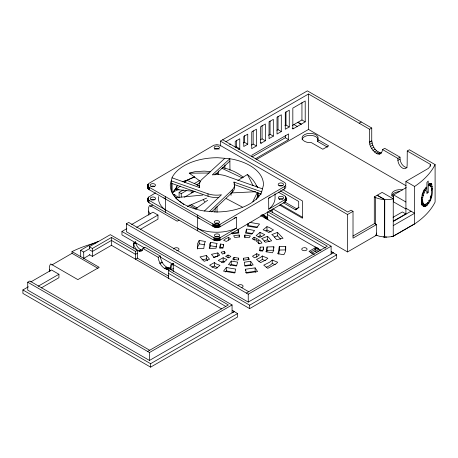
<?xml version="1.0" encoding="UTF-8"?>
<svg xmlns="http://www.w3.org/2000/svg" width="458" height="458" viewBox="0 0 458 458"><rect width="100%" height="100%" fill="white"/><g stroke="black" fill="none" stroke-linecap="round" stroke-linejoin="round"><path stroke-width="0.69" d="M28.385 286.782L22.9 289.954L22.9 293.395L150.619 367.133L237.61 316.988L237.61 313.547L232.332 310.49L234.198 311.629L232.063 312.797L232.069 304.948L170.473 269.39L168.607 270.466L168.613 278.315M168.607 270.466L228.342 304.942L149.674 350.261L29.804 281.006L27.738 282.202L27.732 290.114L149.474 360.44L234.198 311.629M30.823 281.916L51.525 269.985L58.927 274.262L58.927 277.72L41.272 287.899M51.886 264.976L72.02 253.337L72.02 251.608A101.281 58.424 0 0 1 93.066 243.57M168.641 276.174L137.389 258.135L137.389 250.291L135.522 251.368L111.449 237.467L92.373 248.471L92.373 256.348L89.384 254.619M111.449 237.467L111.449 245.316L92.373 256.348M135.522 251.368L135.522 259.217L137.389 258.135M149.474 360.44L149.48 352.528L232.069 304.948M150.619 367.133L150.619 363.692L237.61 313.547M251.929 156.533L251.929 155.113L288.592 133.942L288.592 139.627L255.593 158.68M251.459 145.054L253.165 144.07L253.165 130.793M256.446 145.959L256.446 129.19L251.745 131.904L251.745 148.673L256.446 145.959L253.165 144.07M260.367 139.856L262.073 138.866L262.073 125.589M265.348 140.755L265.348 123.986L260.648 126.7L260.648 143.469L265.348 140.755L262.073 138.866M268.336 135.247L270.048 134.263L270.048 120.986M273.323 136.152L273.323 119.383L269.052 121.851L269.052 138.619L273.323 136.152L270.048 134.263M252.318 156.791L285.317 137.738L285.317 135.608M327.459 147.167L317.709 141.539L317.709 139.535A8.055 4.649 0 0 0 312.138 133.478A8.055 4.649 0 0 0 302.177 137.211A8.055 4.649 0 0 0 309.488 142.615L311.28 142.564L322.838 149.234L328.672 145.862L317.709 139.535M272.853 208.837L347.536 251.94L376.155 235.418L376.579 233.082M376.528 235.372L376.579 224.529L374.73 223.464L352.992 236.013M369.606 142.083L371.741 140.846L371.741 128.022L369.606 129.259L369.606 142.083C368.69 148.049 380.65 160.97 382.562 149.56L397.876 158.405L397.905 160.369A6.544 3.778 60 0 0 402.759 168.235A6.544 3.778 60 0 0 407.145 165.155L407.259 150.997L409.395 149.766L435.1 164.605A100.646 58.109 0 0 1 414.599 186.469L414.599 223.928L393.239 236.259A17.576 10.15 0 0 1 384.966 237.015L384.617 236.992L384.617 199.579M406.252 187.591L393.594 194.896L393.594 201.898L405.891 208.997M421.973 205.092L421.44 197.908M430.331 186.36L430.331 184.225M430.331 165.739L430.331 164.319L407.259 150.997M173.25 271.508L173.29 263.539L171.006 264.695C171.469 268.285 167.491 270.632 164.605 268.388A9.063 5.227 60 0 1 160.071 263.608L158.411 259.331L158.193 257.293L142.879 248.448A6.664 3.841 60 0 1 139.335 251.196L138.184 250.692A6.664 3.841 60 0 1 133.736 244.48L133.501 243.021L135.637 241.801L135.86 243.261A6.664 3.841 60 0 0 140.274 249.49M375.594 235L376.155 235.418L376.579 235.194M384.697 237.084L384.76 199.585L377.215 195.228M384.76 237.044L386.661 237.089M391.653 236.603L393.239 236.259L393.239 198.801L382.132 192.389L374.3 196.911L374.3 223.71M422.007 205.138C421.091 201.904 423.026 202.957 424.097 204.417C431.184 204.148 433.119 190.883 430.635 185.667L429.077 185.29M133.484 248.036L133.501 243.021M173.29 263.539L171.155 264.77L171.132 269.768L173.25 268.548M135.62 243.679L135.637 241.801M257.74 192.268L257.505 195.566L256.572 199.533M195.085 191.467L176.049 189.549L176.273 187.482L177.177 185.582M430.331 164.319L429.999 166.472L428.356 168.412L405.914 181.454L405.914 214.241M333.252 252.868L331.386 251.728L333.252 252.868L248.247 302.085L126.368 231.714L126.356 223.807L128.704 222.445L248.717 291.74L327.373 246.204L267.638 211.745L267.661 219.582L320.949 250.326M197.495 248.975L197.575 247.091L199.207 243.868L199.207 240.439L205.482 241.498L204.457 243.215L203.799 248.528L197.364 248.688L197.57 243.662L199.207 240.439M285.712 246.478L285.506 251.511L283.868 254.734L277.588 253.675L278.619 251.957L279.277 246.644L285.712 246.478L285.718 249.902L279.283 250.062L279.277 246.644M430.635 185.667L429.787 185.467L428.757 185.908L429.083 183.904L430.302 183.423L431.281 183.715C433.846 190.9 432.197 203.071 424.532 206.701L423.226 206.3C418.91 200.512 422.94 192.509 426.198 187.019L426.358 188.553C423.77 192.898 421.4 198.383 423.226 203.409L422.001 202.94L422.843 203.976L424.097 204.417M218.18 174.561L218.409 171.023M214.894 212.117L215.369 207.858M147.757 184.877L148.094 186.343L149.176 187.265L213.829 224.472L216.892 225.061L219.954 224.437L284.452 186.543A5.427 3.154 -0.5 0 0 284.447 182.353L219.886 145.209L216.84 144.625L213.789 145.243L148.736 183.498C146.852 185.043 147.127 188.936 149.543 189.87L214.396 227.082L216.915 227.46L219.977 226.836L236.339 217.247L236.431 228.187L220.109 237.748L217.006 238.378L213.903 237.788L148.587 200.066L147.9 198.583L148.581 197.1L155.577 192.864M209.684 247.938L210.674 245.803L210.669 242.379L217.178 243.479L216.514 244.572L216.027 248.23L209.237 248.402L209.741 243.965L210.669 242.379M273.838 246.776L273.334 251.213L272.401 252.799L265.898 251.7L266.562 250.612L267.048 246.948L273.838 246.776L273.838 248.144M148.071 197.816L147.963 201.371L149.417 203.071L213.422 239.929L217.029 240.776L220.126 240.147L285.025 201.984C286.708 200.615 286.622 197.352 285.002 195.978L278.384 192.148M286.032 200.558L286.055 197.776M173.124 263.47L172.872 265.279M278.785 254.081L279.328 249.679M266.842 251.934L267.077 250.183M238.681 258.169L238.166 260.087L232.675 259.159L234.038 257.385L238.681 258.169L238.681 259.543M244.91 235.063L244.395 236.981L249.037 237.759L250.394 235.984L244.91 235.063L244.916 237.811M246.507 229.155L245.454 233.059L251.826 234.135L254.591 230.517L247.864 229.2L246.507 229.155L246.513 232.572L252.576 233.54M248.041 223.464L247.337 226.069L256.772 227.66L259.537 224.042L249.787 222.399M422.682 193.081L422.058 194.936L423.266 195.366M270.094 196.986A32.993 19.202 -0.5 0 1 268.646 198.251L268.743 209.186L285.008 199.585L286.015 198.159M424.543 189.165L423.89 190.305L425.121 190.705M423.644 190.849L422.894 192.469L424.097 192.892M252.793 201.669L257.133 192.87M260.871 194.255L261.117 193.774M148.111 186.549L147.779 188.02M431.539 190.213L431.768 189.87M220.435 244.028L219.565 248.144L222.943 248.059L223.647 244.572L220.435 244.028L220.166 247.835M176.462 187.562L172.254 193.27L177.137 186.761L176.885 186.99M226.304 267.501L223.538 271.119L234.685 273.002L235.738 269.092L226.304 267.501L226.309 270.936L225.519 271.972M231.25 261.049L228.485 264.667L236.568 266.029L237.622 262.119L231.25 261.049L231.256 264.466L230.466 265.503M428.207 192.211L426.908 193.654L426.908 182.473L428.207 181.03L428.207 192.211L426.936 191.828M423.782 204.239L423.724 206.089L426.066 204.657L427.486 205.087M204.4 211.001L221.46 194.787A17.742 10.322 -0.5 0 1 208.001 193.837L171.252 180.836L171.338 190.957M209.581 211.436L232.229 189.915A17.742 10.322 -0.5 0 0 233.998 182.072L261.69 191.868M211.665 211.877L232.252 192.314A17.742 10.322 -0.5 0 0 234.473 185.793M224.849 158.313L201.497 179.771A17.742 10.322 -0.5 0 0 199.734 187.614L172.042 177.819M214.876 174.922L229.882 161.13M272.241 260.041L269.842 262.096L263.745 265.153L267.781 268.342L276.185 263.699L277.708 262.257L272.241 260.041L272.247 263.464L269.848 265.514L266.19 267.352M283.37 202.797L295.576 209.844L298.702 207.188L298.702 201.434L280.307 190.814M299.08 207.251L296.996 209.02L284.796 201.972M262.279 255.999L260.573 257.442L256.537 259.451L260.568 262.64L265.909 259.926L267.838 258.255L262.279 255.999L262.285 259.423L258.85 261.724M176.049 189.549L180.257 186.04M184.471 182.53L187.099 180.338L199.425 185.839M254.133 237.221L252.209 238.807L255.032 240.135L257.453 238.801L254.133 237.221L254.138 239.958M260.029 232.366L256.119 235.584L259.909 237.444L264.816 234.731L260.029 232.366L260.035 235.79L258.57 236.992M266.968 226.653L263.127 229.819L266.676 231.204L268.731 232.572L273.466 229.956L269.459 227.529L266.968 226.653L266.974 230.076L265.875 230.981M256.715 253.743L252.472 256.24L254.453 257.802L257.281 256.52L259.451 254.854L256.715 253.743L256.72 257.167M195.577 208.877L207.703 200.243M265.119 218.117L267.129 219.107L265.829 217.945L265.119 218.117L260.608 215.512L264.684 216.01M237.868 180.492L247.434 174.469C251.534 177.733 254.969 181.912 256.972 186.784M268.646 198.251L284.475 188.942A5.427 3.154 -0.5 0 0 285.483 185.719M80.705 256.623L80.665 250.308C86.402 246.707 92.339 243.564 98.602 241.257M179.118 197.827L179.101 192.406L183.337 189.95M194.226 183.618L199.677 180.458M200.106 182.679L196.614 184.711L197.787 185.393M144.791 248.081L121.96 234.908L121.954 231.473L126.826 228.639M267.661 219.582L268.102 219.325L266.991 219.199M150.321 206.461L152.76 205.047M181.248 197.026L181.236 193.642L186.772 190.425M80.665 250.308L83.7 252.043L89.814 248.505L89.39 248.259L89.384 246.748L110.321 234.673L137.389 250.291M131.675 224.506L152.983 212.169L157.97 215.042L157.976 219.153L140.32 229.384M184.397 197.221L194.536 191.341L191.135 192.766M136.661 227.386L157.97 215.042M179.026 220.143L177.194 221.203L149.714 205.333A18.234 10.557 -0.2 0 0 150.241 214.018M269.504 210.663L270.163 211.041L272.281 209.816L272.287 212.77M320.36 250.847L315.144 247.835L309.018 251.385L314.423 254.499M310.243 252.318L315.144 249.478L318.745 251.556M311.474 253.394L315.144 251.265L315.144 247.835M246.37 293.103L248.717 291.74M248.247 302.085L248.242 294.179L331.105 246.204L270.163 211.041M336.664 254.785L336.67 258.226L249.684 308.612L249.679 305.171L336.664 254.785L333.252 252.805M393.239 236.219L414.599 223.865M220.39 146.045L220.39 141.098L307.387 90.867L371.741 128.022M225.943 141.671L308.526 93.993L369.606 129.259M229.572 144.654L230.672 144.024M235.366 147.556L236.505 146.898L239.78 148.787L239.78 138.751L235.229 141.39L235.229 147.407M243.33 142.959L244.469 142.301L247.744 144.196L247.744 134.165L243.759 136.467L243.759 146.497L247.744 144.196M238.641 149.445L239.78 148.787M276.884 130.318L278.017 129.66L278.017 116.384M284.853 125.715L285.992 125.057L289.267 126.946L289.267 110.178L285.282 112.479L285.282 129.248L289.267 126.946M281.298 131.549L277.021 134.017L277.021 117.248L281.298 114.781L281.298 131.549L278.017 129.66M292.256 125.549L301.942 119.962L305.217 121.851L305.217 100.972L292.828 108.122L292.828 129.001L305.217 121.851M89.745 254.888L83.745 258.358L72.02 251.608M256.142 159.682L308.526 129.437L406.023 185.73M38.226 286.193L58.927 274.262M133.65 244.017L135.757 242.803M359.118 123.202L361.253 121.971M137.389 253.245L135.522 254.327L111.449 240.427L92.373 251.459L89.808 249.982M158.193 257.293L160.311 256.068L160.529 258.112L162.189 262.382A9.063 5.227 60 0 0 166.718 267.169L169.889 268.044L167.828 269.235L164.932 268.52L167.05 267.3M369.749 142.163L371.885 140.932C372.211 146.188 375.8 152.405 381.491 152.886L379.356 154.117M160.071 263.608L162.189 262.382M369.967 144.207L372.102 142.97M370.608 146.36L372.743 145.123M371.621 148.478L373.757 147.247M164.605 268.388L166.718 267.169M168.344 267.89L166.243 269.104M372.949 150.419L375.085 149.188M170.697 267.936L167.828 269.235M374.495 152.05L376.631 150.819M376.155 153.264L378.291 152.027M382.562 149.56L384.697 148.329L400.011 157.168L400.04 159.138A6.544 3.778 60 0 0 407.173 167.468M377.81 153.968L379.945 152.732M295.576 209.844L296.526 209.295M397.876 158.405L400.011 157.168M397.905 160.369L400.04 159.138M220.39 141.098L347.536 214.504L353.015 211.338L353.015 238.137L376.579 224.529M384.76 199.585L377.152 195.268M147.613 351.446L149.674 350.261M393.067 217.315L402.353 211.957L405.771 213.926L393.388 221.077M393.342 221.432L411.038 211.212M393.239 225.599L414.599 213.268L405.914 208.253M133.616 243.748L135.734 242.528M133.696 244.223L135.814 243.003M138.711 250.921L140.829 249.702L141.425 249.994A6.664 3.841 60 0 0 142.507 250.131M142.879 248.448L144.968 247.246L160.311 256.068M139.335 251.196L141.425 249.994M159.899 263.27L162.018 262.05M169.288 268.691L170.347 268.085M214.344 262.606L209.609 265.222L213.617 267.649L216.107 268.525L219.949 265.365L216.399 263.98L214.344 262.606L214.35 266.029L217.584 267.861M223.161 257.74L218.254 260.447L223.046 262.812L226.956 259.594L223.161 257.74L223.166 261.157L224.472 262.033M228.044 255.043L225.622 256.383L228.943 257.957L230.866 256.377L228.044 255.043L228.05 257.78M211.98 267.335L214.35 266.029M221.329 262.176L223.166 261.157M172.328 192.36L173.851 191.627A101.281 58.555 -0.1 0 1 179.061 189.366M228.622 237.376L225.788 238.658L223.624 240.324L226.361 241.435L230.603 238.944L228.622 237.376L228.628 240.112M187.27 206.398L206.621 198.114M258.77 239.769L255.999 240.862L257.728 242.167L258.833 243.708L261.965 243.003L260.556 241.091L258.77 239.769L258.776 243.192L259.669 243.851M267.335 236.385L261.667 238.624L262.955 239.494L265.256 242.265L271.634 240.834L268.491 237.152L267.335 236.385L267.335 239.809L269.396 241.624M277.474 232.383L271.806 234.622L273.145 235.515L276.661 239.706L283.044 238.269L277.474 232.383L277.479 235.801L280.725 239.236M264.192 241.051L267.335 239.809M274.331 237.049L277.479 235.801M200.552 181.528L189.246 173.164L195.102 171.636L204.085 171.132A37.779 21.062 20.2 0 1 210.754 171.813M245.562 269.23L246.295 273.157L257.585 271.565L255.117 267.878L245.562 269.23L245.568 270.598M255.827 272.355L255.123 271.302L245.568 272.653M250.709 261.295L244.257 262.205L244.99 266.138L253.177 264.982L250.709 261.295L250.715 264.713L251.419 265.766M250.715 264.713L244.916 265.554M423.724 206.089L425.121 206.547L423.278 206.255L424.532 206.701M266.504 217.779L267.753 217.481L262.68 214.55M243.519 258.232L243.879 260.161L249.433 259.377L248.225 257.568L243.519 258.232L243.524 260.293M206.409 255.478L200.031 256.909L204.199 261.318L209.546 259.211L206.409 255.478L206.415 258.896L207.76 260.499M217.819 252.913L211.441 254.35L214.063 257.425L219.708 255.198L217.819 252.913L217.825 256.337M224.243 251.471L221.111 252.175L222.514 254.087L225.319 252.976L224.243 251.471L224.243 253.526M201.949 259.898L206.415 258.896M213.359 257.339L217.184 256.48M264.449 217.733L266.178 217.464M231.817 233.191L238.091 232.464L238.086 229.034L238.818 232.967L232.366 233.878L231.662 232.824M175.861 197.65L202.774 195.056M239.196 234.994L233.637 235.778L234.851 237.588L239.551 236.923L239.196 234.994L239.196 237.055M216.136 173.553L217.974 173.462L215.838 173.611M231.015 192.955L255.644 191.719M260.133 247.125L263.51 247.039L263.613 247.457L262.64 251.15L259.428 250.606L260.133 247.125L260.241 250.99M260.138 250.543L262.84 250.474M273.838 250.2L267.054 250.371L267.048 246.948M189.246 173.164L209.209 173.027M235.137 272.504L226.309 270.936M383.283 236.941L384.617 237.038L380.02 236.425L376.035 235.177M257.367 196.843L258.787 196.951M257.453 227.111L248.396 225.582L248.396 223.533M199.207 243.868L204.789 244.812M210.674 245.803L216.531 246.793M220.441 247.452L223.012 247.881M261.718 215.157L262.966 215.38L261.529 215.02M264.22 215.437L263.9 215.254M231.256 264.466L236.276 265.485M431.281 183.715L429.736 183.326L431.539 184.087L430.051 183.755L430.497 184.442L431.986 184.774M432.404 186.549L430.915 186.211L430.497 184.442M431.545 188.69L432.535 188.914M430.549 196.11L431.539 196.327L430.56 196.087M222.571 167.519L228.908 169.334L233.729 171.321A37.859 27.474 16.9 0 1 243.353 177.309M430.182 197.581L431.161 197.827M428.688 200.341L430.154 200.707M429.135 200.558L430.108 200.799L429.146 200.535M422.843 203.976L425.121 204.674L423.724 204.222M428.688 185.164L430.108 185.547M427.457 202.785L428.9 203.18M425.476 205.155L426.896 205.579L425.505 205.127M425.133 188.152L426.358 188.553M423.948 190.179L425.173 190.58M424.595 205.831L425.992 206.283M266.974 230.076L271.182 231.988M422.024 195.108L423.226 195.532M422.013 203.066L423.266 203.512M262.48 188.856L225.731 175.849A17.742 10.322 -0.5 0 0 212.266 174.899L229.864 158.731A46.596 27.119 -0.5 0 1 263.453 185.147L261.615 192.154A46.596 27.119 -0.5 0 1 215.89 211.962L203.867 210.961A46.596 27.119 -0.5 0 1 170.279 184.54L172.116 177.532A46.596 27.119 -0.5 0 1 217.836 157.729L229.864 158.731L229.962 170.256M234.021 184.471L261.049 194.037M171.269 183.234L208.024 196.236A17.742 10.322 -0.5 0 0 218.878 197.49M421.486 197.341L422.711 197.81M421.297 199.614L422.522 200.083M421.486 201.56L422.711 202.03M260.035 235.79L261.764 236.454M317.262 248.196L318.522 248.7M376.373 235.309L376.991 235.515M262.285 259.423L265.371 260.671M272.247 263.464L275.281 264.69M315.058 246.925L318.281 248.299M140.308 249.473L140.829 249.702M221.867 168.281L242.248 177.899M374.3 196.911L375.594 197.541A17.576 10.15 0 0 0 383.283 199.482L384.966 199.602A17.576 10.15 0 0 0 393.239 198.801M226.235 198.577L242.345 207.09M405.914 181.454L414.599 186.469M297.952 122.263L301.227 124.152M297.809 122.343L301.083 124.233M293.967 124.565L297.242 126.454M292.164 128.126L293.257 128.755M393.594 194.896L405.891 201.995M285.317 137.738L288.592 139.627M260.27 142.427L261.363 143.062M353.015 211.338L351.04 210.193L347.834 212.043L222.668 139.782M282.695 189.555L302.469 200.97L302.469 218.231L279.609 205.029M280.462 204.537L302.709 217.384M267.649 214.699L325.529 248.093M262.01 215.14L264.478 216.565M265.714 217.281L266.945 217.991M315.144 251.265L316.947 252.301M179.101 192.406L181.236 193.642M191.209 204.6L197.324 208.127M174.71 196.579L176.542 197.638M189.366 205.047L196.087 208.922M126.356 223.807L248.242 294.179M121.954 231.473L249.679 305.171M160.214 256.984L249.684 308.612M168.613 273.426L225.874 306.482M111.449 245.316L221.569 308.881M89.384 246.748L92.373 248.471M72.02 253.337L97.978 268.325M27.738 282.202L149.48 352.528M22.9 289.954L150.619 363.692M172.826 193.986L179.278 197.719M256.005 185.788L257.831 187.282L256.171 185.977M175.7 198.142L178.431 200.278M179.525 201.131L183.898 204.537M264.369 215.712L267.575 218.815M247.434 174.469L253.114 185.708M257.213 193.831L258.472 196.327M286.032 199.785L286.078 200.175M213.325 224.191L213.354 226.618M285.884 198.543L285.906 200.942M285.666 196.642L285.678 197.839M285.672 198.909L285.689 201.308M285.374 199.259L285.397 201.663M285.008 199.585L285.025 201.984M284.452 186.543L284.475 188.942M275.035 193.745L275.069 197.85A32.993 19.202 -0.5 0 1 268.743 209.186M233.998 182.072L234.009 183.269M232.229 189.915L232.252 192.314M231.032 193.287L231.05 195.331M224.907 164.92L224.935 168.429M220.109 237.748L220.126 240.147M219.954 224.437L219.977 226.836M219.411 224.649L219.428 227.048M219.554 237.965L219.571 240.364M218.821 224.826L218.838 227.225M218.953 238.143L218.976 240.542M218.197 224.952L218.214 227.351M218.323 238.269L218.346 240.668M217.55 225.027L217.567 227.431M217.67 238.349L217.693 240.748M216.892 225.061L216.915 227.46M217.006 238.378L217.029 240.776M216.233 225.038L216.256 227.437M216.342 238.36L216.359 240.759M215.586 224.964L215.609 227.368M215.689 238.286L215.707 240.685M214.968 224.849L214.985 227.248M215.054 238.166L215.077 240.565M214.373 224.683L214.396 227.082M214.459 238L214.476 240.398M213.829 224.472L213.846 226.87M213.903 237.788L213.926 240.187M208.001 193.837L208.024 196.236M197.478 215.06L197.61 230.826M172.094 183.727L172.168 192.852M165.412 196.631L165.55 212.363M148.953 200.386L148.976 202.785M148.736 186.99L148.758 189.389M148.581 197.1L148.592 198.297M148.587 200.066L148.604 202.465M148.381 186.681L148.398 189.08M148.289 199.717L148.312 202.115M148.094 184.15L148.111 188.742M147.882 184.505L147.905 188.393M148.077 199.35L148.094 201.749M147.945 198.2L147.963 201.371M83.7 252.043L83.745 258.358L99.22 267.312L77.86 279.626L50.666 263.917A18.234 10.534 -0.1 0 0 50.145 271.079M217.018 206.541L217.052 212.26M149.526 187.465L149.543 189.87M212.821 223.91L212.827 226.321M149.176 187.265L149.182 189.669M331.105 246.204L331.117 254.041M263.51 247.039L263.516 249.776M255.117 267.878L255.123 271.302M248.225 257.568L248.23 259.629M234.038 257.385L234.038 260.133M223.647 244.572L223.647 245.94M435.1 164.605L435.1 202.064A100.646 58.109 0 0 1 414.61 223.939M430.371 164.748L430.371 166.162M430.36 183.561L430.36 186.389M430.176 183.715L430.176 185.839M429.993 183.704L429.993 185.771M423.868 204.234L423.868 206.1M375.594 197.541L375.594 224.409M347.536 214.504L347.536 251.94M308.526 93.993L308.526 129.437M301.942 102.558L301.942 119.962M285.992 111.781L285.992 125.057M244.469 135.614L244.469 142.301M236.505 140.205L236.505 146.898M49.309 271.331A18.234 10.534 -0.1 0 1 49.538 269.716M93.718 243.387A101.281 58.424 0 0 1 96.335 242.677M173.868 195.085A101.281 58.555 -0.1 0 1 175.002 194.564M148.827 215.174A18.234 10.557 -0.2 0 1 148.592 211.132M173.765 249.049A2.633 1.523 -0.1 0 1 176.49 247.726A2.633 1.523 -0.1 0 1 179.009 249.181A2.633 1.523 -0.1 0 1 176.719 250.761M238.028 285.5A2.674 1.546 -0.1 0 1 242.442 285.197A2.674 1.546 -0.1 0 1 241.229 287.676M303.728 247.704A2.656 1.534 -0.1 0 1 307.032 249.45A2.656 1.534 -0.1 0 1 302.887 250.446A2.656 1.534 -0.1 0 1 303.087 247.858M393.691 197.346A8.055 4.649 0 0 1 393.182 191.69A8.055 4.649 0 0 1 402.508 189.944M391.785 195.955A8.055 4.649 0 0 1 399.748 191.673M318.15 140.354A8.055 4.649 0 0 1 317.709 141.539M302.091 139.621A8.055 4.649 0 0 1 309.7 135.345A8.055 4.649 0 0 1 318.041 139.14M278.991 185.782A2.656 1.546 -0.5 0 1 282.746 185.765M204.766 201.629A14.095 8.204 -0.5 0 1 203.358 199.659M165.527 209.964A31.287 18.206 -0.5 0 1 158.657 196.591M236.431 228.187A31.259 18.188 -0.5 0 1 197.587 228.428M199.144 187.345A17.742 10.322 -0.5 0 1 199.299 186M182.273 181.815A37.768 14.736 12.8 0 1 187.099 180.338M214.504 149.205A2.656 1.546 -0.5 0 1 219.107 149.182M279.099 199.121A2.656 1.546 -0.5 0 1 282.861 199.098M215.145 236.729A2.656 1.546 -0.5 0 1 219.325 237.026M165.435 199.03A31.287 18.206 -0.5 0 1 163.85 197.804M236.339 217.247A31.259 18.188 -0.5 0 1 234.072 218.214M199.762 218.426A31.259 18.188 -0.5 0 1 197.495 217.487M151.071 199.837A2.656 1.546 -0.5 0 1 154.833 199.814M258.593 192.829A37.768 30.033 -1.2 0 1 258.81 196.264M215.031 223.395A2.656 1.546 -0.5 0 1 218.792 223.372M150.957 186.498A2.656 1.546 -0.5 0 1 154.718 186.475M427.142 203.243L428.562 203.667L427.142 203.243M194.129 177.069L184.746 181.191L194.547 176.943L194.129 177.069M279.632 199.15A2.656 1.546 -0.5 0 0 283.616 197.787A2.656 1.546 -0.5 0 0 279.632 196.471A2.656 1.546 -0.5 0 0 279.632 199.15M279.517 185.816A2.656 1.546 -0.5 0 0 283.508 184.454A2.656 1.546 -0.5 0 0 279.517 183.137A2.656 1.546 -0.5 0 0 279.517 185.816M151.604 199.865A2.656 1.546 -0.5 0 0 155.588 198.503A2.656 1.546 -0.5 0 0 151.604 197.186A2.656 1.546 -0.5 0 0 151.604 199.865M215.563 223.424A2.656 1.546 -0.5 0 0 219.548 222.061A2.656 1.546 -0.5 0 0 215.558 220.745A2.656 1.546 -0.5 0 0 215.563 223.424M215.455 148.913A2.656 1.546 -0.5 0 0 219.439 147.55A2.656 1.546 -0.5 0 0 215.455 146.234A2.656 1.546 -0.5 0 0 215.455 148.913M215.678 236.763A2.656 1.546 -0.5 0 0 219.663 235.401A2.656 1.546 -0.5 0 0 215.672 234.084A2.656 1.546 -0.5 0 0 215.678 236.763M151.489 186.532A2.656 1.546 -0.5 0 0 155.474 185.169A2.656 1.546 -0.5 0 0 151.489 183.853A2.656 1.546 -0.5 0 0 151.489 186.532"/></g></svg>
